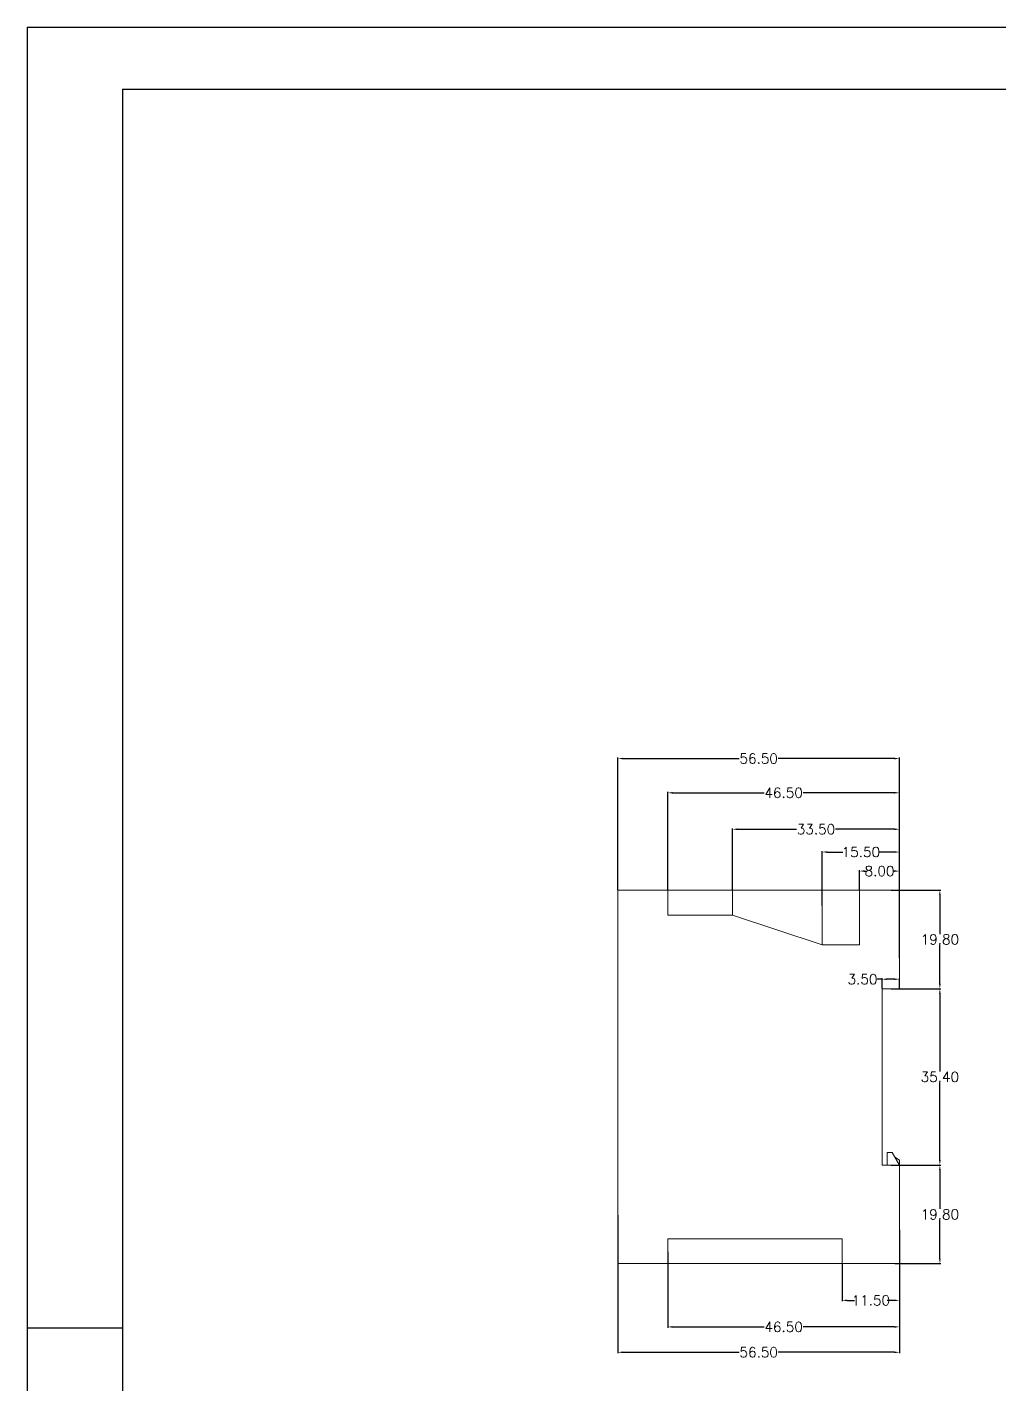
# Model space of a CAD drawing. Header units: inches. Extents: x 2858 to 4955, y 1126 to 1648.
# Drawn here: x 3682.3 to 3877.5, y 1375.6 to 1648.2 of the extents above; entities that cross this region are included whole.
import ezdxf

# ---------------------------------------------------------------- set-up
doc = ezdxf.new("R2010")
doc.units = ezdxf.units.IN
doc.header["$LTSCALE"] = 15
doc.styles.get("Standard").update_dxf_attribs({"font": 'txt', "bigfont": 'gbcbig.shx'})
doc.dimstyles.new('2.5', dxfattribs={"dimtxt": 2, "dimasz": 1, "dimexe": 0.18, "dimexo": 0.0625, "dimgap": 0.09, "dimtad": 0, "dimtih": 1, "dimtoh": 1, "dimzin": 0, "dimdsep": 46, "dimtxsty": 'Standard', "dimcen": 1, "dimadec": 0, "dimazin": 2, "dimtfac": 1, "dimtofl": 0, "dimtmove": 0, "dimatfit": 3, "dimfxl": 1, "dimtolj": 1, "dimtzin": 0, "dimarcsym": 0})

# ---------------------------------------------------------------- blocks, each defined once
blk = doc.blocks.new('*D326')
at = {"color": 0, "lineweight": -2}
for p, q in [((3800.87, 1474.97), (3800.87, 1501.52)), ((3801.87, 1501.34), (3825.2, 1501.34)), ((3856.37, 1501.34), (3833.05, 1501.34)), ((3857.37, 1474.97), (3857.37, 1501.52))]:
    blk.add_line(p, q, dxfattribs=at)
at = {"color": 0}
for points in [[(3801.87, 1501.5), (3801.87, 1501.17), (3800.87, 1501.34)], [(3856.37, 1501.5), (3856.37, 1501.17), (3857.37, 1501.34)]]:
    blk.add_solid(points, dxfattribs=at)
at = {"layer": 'Defpoints', "color": 0}
for p in [(3800.87, 1501.34), (3800.87, 1474.91), (3857.37, 1474.91)]:
    blk.add_point(p, dxfattribs=at)
at = {"color": 0, "insert": (3829.12, 1501.34), "char_height": 2, "attachment_point": 5}
blk.add_mtext('\\A1;56.50', dxfattribs=at)
blk = doc.blocks.new('*D327')
at = {"color": 0, "lineweight": -2}
for p, q in [((3853.87, 1457.03), (3852.87, 1457.03)), ((3853.87, 1455.17), (3853.87, 1457.21)), ((3856.37, 1457.03), (3854.87, 1457.03)), ((3857.37, 1455.17), (3857.37, 1457.21))]:
    blk.add_line(p, q, dxfattribs=at)
at = {"color": 0}
for points in [[(3854.87, 1457.19), (3854.87, 1456.86), (3853.87, 1457.03)], [(3856.37, 1457.19), (3856.37, 1456.86), (3857.37, 1457.03)]]:
    blk.add_solid(points, dxfattribs=at)
at = {"layer": 'Defpoints', "color": 0}
for p in [(3853.87, 1457.03), (3853.87, 1455.11), (3857.37, 1455.11)]:
    blk.add_point(p, dxfattribs=at)
at = {"color": 0, "insert": (3849.95, 1457.03), "char_height": 2, "attachment_point": 5}
blk.add_mtext('\\A1;3.50', dxfattribs=at)
blk = doc.blocks.new('*D328')
at = {"color": 0, "lineweight": -2}
for p, q in [((3849.37, 1474.97), (3849.37, 1478.92)), ((3850.37, 1478.74), (3850.62, 1478.74)), ((3856.37, 1478.74), (3856.13, 1478.74)), ((3857.37, 1469.15), (3857.37, 1478.92))]:
    blk.add_line(p, q, dxfattribs=at)
at = {"color": 0}
for points in [[(3850.37, 1478.91), (3850.37, 1478.57), (3849.37, 1478.74)], [(3856.37, 1478.91), (3856.37, 1478.57), (3857.37, 1478.74)]]:
    blk.add_solid(points, dxfattribs=at)
at = {"layer": 'Defpoints', "color": 0}
for p in [(3849.37, 1478.74), (3849.37, 1474.91), (3857.37, 1469.08)]:
    blk.add_point(p, dxfattribs=at)
at = {"color": 0, "insert": (3853.37, 1478.74), "char_height": 2, "attachment_point": 5}
blk.add_mtext('\\A1;8.00', dxfattribs=at)
blk = doc.blocks.new('*D329')
at = {"color": 0, "lineweight": -2}
for p, q in [((3841.87, 1471.86), (3841.87, 1482.75)), ((3842.87, 1482.57), (3846.03, 1482.57)), ((3856.37, 1482.57), (3853.21, 1482.57)), ((3857.37, 1465.07), (3857.37, 1482.75))]:
    blk.add_line(p, q, dxfattribs=at)
at = {"color": 0}
for points in [[(3842.87, 1482.74), (3842.87, 1482.4), (3841.87, 1482.57)], [(3856.37, 1482.74), (3856.37, 1482.4), (3857.37, 1482.57)]]:
    blk.add_solid(points, dxfattribs=at)
at = {"layer": 'Defpoints', "color": 0}
for p in [(3841.87, 1482.57), (3841.87, 1471.8), (3857.37, 1465.01)]:
    blk.add_point(p, dxfattribs=at)
at = {"color": 0, "insert": (3849.62, 1482.57), "char_height": 2, "attachment_point": 5}
blk.add_mtext('\\A1;15.50', dxfattribs=at)
blk = doc.blocks.new('*D330')
at = {"color": 0, "lineweight": -2}
for p, q in [((3823.87, 1474.97), (3823.87, 1487.32)), ((3824.87, 1487.14), (3836.7, 1487.14)), ((3856.37, 1487.14), (3844.55, 1487.14)), ((3857.37, 1461.25), (3857.37, 1487.32))]:
    blk.add_line(p, q, dxfattribs=at)
at = {"color": 0}
for points in [[(3824.87, 1487.31), (3824.87, 1486.98), (3823.87, 1487.14)], [(3856.37, 1487.31), (3856.37, 1486.98), (3857.37, 1487.14)]]:
    blk.add_solid(points, dxfattribs=at)
at = {"layer": 'Defpoints', "color": 0}
for p in [(3823.87, 1487.14), (3823.87, 1474.91), (3857.37, 1461.19)]:
    blk.add_point(p, dxfattribs=at)
at = {"color": 0, "insert": (3840.62, 1487.14), "char_height": 2, "attachment_point": 5}
blk.add_mtext('\\A1;33.50', dxfattribs=at)
blk = doc.blocks.new('*D331')
at = {"color": 0, "lineweight": -2}
for p, q in [((3810.87, 1474.97), (3810.87, 1494.64)), ((3811.87, 1494.46), (3830.2, 1494.46)), ((3856.37, 1494.46), (3838.05, 1494.46)), ((3857.37, 1465.07), (3857.37, 1494.64))]:
    blk.add_line(p, q, dxfattribs=at)
at = {"color": 0}
for points in [[(3811.87, 1494.63), (3811.87, 1494.3), (3810.87, 1494.46)], [(3856.37, 1494.63), (3856.37, 1494.3), (3857.37, 1494.46)]]:
    blk.add_solid(points, dxfattribs=at)
at = {"layer": 'Defpoints', "color": 0}
for p in [(3810.87, 1494.46), (3810.87, 1474.91), (3857.37, 1465.01)]:
    blk.add_point(p, dxfattribs=at)
at = {"color": 0, "insert": (3834.12, 1494.46), "char_height": 2, "attachment_point": 5}
blk.add_mtext('\\A1;46.50', dxfattribs=at)
blk = doc.blocks.new('*D332')
at = {"color": 0, "lineweight": -2}
for p, q in [((3845.87, 1399.85), (3845.87, 1392.36)), ((3857.37, 1399.85), (3857.37, 1392.36)), ((3846.87, 1392.54), (3848.37, 1392.54)), ((3856.37, 1392.54), (3854.88, 1392.54))]:
    blk.add_line(p, q, dxfattribs=at)
at = {"color": 0}
for points in [[(3846.87, 1392.71), (3846.87, 1392.37), (3845.87, 1392.54)], [(3856.37, 1392.71), (3856.37, 1392.37), (3857.37, 1392.54)]]:
    blk.add_solid(points, dxfattribs=at)
at = {"layer": 'Defpoints', "color": 0}
for p in [(3845.87, 1399.91), (3857.37, 1399.91), (3845.87, 1392.54)]:
    blk.add_point(p, dxfattribs=at)
at = {"color": 0, "insert": (3851.62, 1392.54), "char_height": 2, "attachment_point": 5}
blk.add_mtext('\\A1;11.50', dxfattribs=at)
blk = doc.blocks.new('*D333')
at = {"color": 0, "lineweight": -2}
for p, q in [((3810.87, 1402.31), (3810.87, 1387.03)), ((3857.37, 1402.31), (3857.37, 1387.03)), ((3811.87, 1387.21), (3830.2, 1387.21)), ((3856.37, 1387.21), (3838.05, 1387.21))]:
    blk.add_line(p, q, dxfattribs=at)
at = {"color": 0}
for points in [[(3811.87, 1387.37), (3811.87, 1387.04), (3810.87, 1387.21)], [(3856.37, 1387.37), (3856.37, 1387.04), (3857.37, 1387.21)]]:
    blk.add_solid(points, dxfattribs=at)
at = {"layer": 'Defpoints', "color": 0}
for p in [(3810.87, 1402.37), (3857.37, 1402.37), (3810.87, 1387.21)]:
    blk.add_point(p, dxfattribs=at)
at = {"color": 0, "insert": (3834.12, 1387.21), "char_height": 2, "attachment_point": 5}
blk.add_mtext('\\A1;46.50', dxfattribs=at)
blk = doc.blocks.new('*D334')
at = {"color": 0, "lineweight": -2}
for p, q in [((3800.87, 1409.64), (3800.87, 1381.93)), ((3857.37, 1406.68), (3857.37, 1381.93)), ((3801.87, 1382.11), (3825.2, 1382.11)), ((3856.37, 1382.11), (3833.05, 1382.11))]:
    blk.add_line(p, q, dxfattribs=at)
at = {"color": 0}
for points in [[(3801.87, 1382.28), (3801.87, 1381.95), (3800.87, 1382.11)], [(3856.37, 1382.28), (3856.37, 1381.95), (3857.37, 1382.11)]]:
    blk.add_solid(points, dxfattribs=at)
at = {"layer": 'Defpoints', "color": 0}
for p in [(3800.87, 1409.7), (3857.37, 1406.74), (3800.87, 1382.11)]:
    blk.add_point(p, dxfattribs=at)
at = {"color": 0, "insert": (3829.12, 1382.11), "char_height": 2, "attachment_point": 5}
blk.add_mtext('\\A1;56.50', dxfattribs=at)
blk = doc.blocks.new('*D374')
at = {"color": 0, "lineweight": -2}
for p, q in [((3857.44, 1419.71), (3865.66, 1419.71)), ((3865.48, 1418.71), (3865.48, 1410.9)), ((3865.48, 1400.91), (3865.48, 1408.72)), ((3856.44, 1399.91), (3865.66, 1399.91))]:
    blk.add_line(p, q, dxfattribs=at)
at = {"color": 0}
for points in [[(3865.31, 1418.71), (3865.64, 1418.71), (3865.48, 1419.71)], [(3865.31, 1400.91), (3865.64, 1400.91), (3865.48, 1399.91)]]:
    blk.add_solid(points, dxfattribs=at)
at = {"layer": 'Defpoints', "color": 0}
for p in [(3857.37, 1419.71), (3856.37, 1399.91), (3865.48, 1399.91)]:
    blk.add_point(p, dxfattribs=at)
at = {"color": 0, "insert": (3865.48, 1409.81), "char_height": 2, "attachment_point": 5}
blk.add_mtext('\\A1;19.80', dxfattribs=at)
blk = doc.blocks.new('*D375')
at = {"color": 0, "lineweight": -2}
for p, q in [((3857.44, 1455.11), (3865.66, 1455.11)), ((3865.48, 1454.11), (3865.48, 1438.5)), ((3865.48, 1420.71), (3865.48, 1436.32)), ((3855.69, 1419.71), (3865.66, 1419.71))]:
    blk.add_line(p, q, dxfattribs=at)
at = {"color": 0}
for points in [[(3865.31, 1454.11), (3865.64, 1454.11), (3865.48, 1455.11)], [(3865.31, 1420.71), (3865.64, 1420.71), (3865.48, 1419.71)]]:
    blk.add_solid(points, dxfattribs=at)
at = {"layer": 'Defpoints', "color": 0}
for p in [(3857.37, 1455.11), (3865.48, 1455.11), (3855.62, 1419.71)]:
    blk.add_point(p, dxfattribs=at)
at = {"color": 0, "insert": (3865.48, 1437.41), "char_height": 2, "attachment_point": 5}
blk.add_mtext('\\A1;35.40', dxfattribs=at)
blk = doc.blocks.new('*D376')
at = {"color": 0, "lineweight": -2}
for p, q in [((3855.69, 1474.91), (3865.66, 1474.91)), ((3865.48, 1473.91), (3865.48, 1466.1)), ((3865.48, 1456.11), (3865.48, 1463.92)), ((3855.69, 1455.11), (3865.66, 1455.11))]:
    blk.add_line(p, q, dxfattribs=at)
at = {"color": 0}
for points in [[(3865.31, 1473.91), (3865.64, 1473.91), (3865.48, 1474.91)], [(3865.31, 1456.11), (3865.64, 1456.11), (3865.48, 1455.11)]]:
    blk.add_solid(points, dxfattribs=at)
at = {"layer": 'Defpoints', "color": 0}
for p in [(3855.62, 1474.91), (3865.48, 1474.91), (3855.62, 1455.11)]:
    blk.add_point(p, dxfattribs=at)
at = {"color": 0, "insert": (3865.48, 1465.01), "char_height": 2, "attachment_point": 5}
blk.add_mtext('\\A1;19.80', dxfattribs=at)

msp = doc.modelspace()

# ---------------------------------------------------------------- linework, layer by layer
for p, q in [((3682.305, 1648.204), (4421.336, 1648.204)), ((3682.305, 1648.204), (3682.305, 1125.657)), ((3701.428, 1635.762), (4408.895, 1635.762)), ((3701.428, 1635.762), (3701.428, 1138.098)), ((3701.428, 1386.93), (3682.305, 1386.93))]:
    msp.add_line(p, q)
at = {"color": 7, "linetype": 'Continuous', "lineweight": 15}
for p, q in [((3800.873, 1399.911), (3800.873, 1474.911)), ((3810.873, 1474.911), (3800.873, 1474.911)), ((3810.873, 1469.911), (3810.873, 1474.911)), ((3823.873, 1474.911), (3810.873, 1474.911)), ((3823.873, 1474.911), (3823.873, 1469.911)), ((3823.873, 1474.911), (3841.873, 1474.911)), ((3841.873, 1474.911), (3841.873, 1463.911)), ((3849.373, 1474.911), (3841.873, 1474.911)), ((3849.373, 1474.911), (3849.373, 1463.911)), ((3849.373, 1474.911), (3857.373, 1474.911)), ((3857.373, 1474.911), (3857.373, 1455.111)), ((3823.873, 1469.911), (3810.873, 1469.911)), ((3823.873, 1469.911), (3841.873, 1463.911)), ((3849.373, 1463.911), (3841.873, 1463.911)), ((3857.373, 1455.111), (3853.873, 1455.111)), ((3853.873, 1419.711), (3853.873, 1455.111)), ((3854.873, 1422.211), (3855.873, 1422.211)), ((3854.873, 1422.211), (3854.873, 1419.711)), ((3857.373, 1419.711), (3855.873, 1422.211)), ((3857.373, 1420.711), (3856.435, 1421.273)), ((3857.373, 1419.711), (3857.373, 1420.711)), ((3857.373, 1419.711), (3853.873, 1419.711)), ((3857.373, 1419.711), (3857.373, 1399.911)), ((3845.873, 1404.911), (3810.873, 1404.911)), ((3810.873, 1404.911), (3810.873, 1399.911)), ((3845.873, 1404.911), (3845.873, 1399.911)), ((3810.873, 1399.911), (3800.873, 1399.911)), ((3845.873, 1399.911), (3810.873, 1399.911)), ((3845.873, 1399.911), (3857.373, 1399.911))]:
    msp.add_line(p, q, dxfattribs=at)

# ---------------------------------------------------------------- dimensions: what is measured, and where the dimension line sits
dim = msp.add_linear_dim(base=(3800.873, 1501.335), p1=(3857.373, 1474.911), p2=(3800.873, 1474.911), dimstyle='2.5')
dim.commit()
dim.dimension.update_dxf_attribs({"geometry": '*D326', "text_midpoint": (3829.123, 1501.335), "dimtype": 160})
for base, p1, p2, picture, middle in [((3810.873, 1494.462), (3857.373, 1465.011), (3810.873, 1474.911), '*D331', (3834.123, 1494.462)), ((3823.873, 1487.145), (3857.373, 1461.187), (3823.873, 1474.911), '*D330', (3840.623, 1487.145)), ((3841.873, 1482.571), (3857.373, 1465.011), (3841.873, 1471.801), '*D329', (3849.623, 1482.571)), ((3849.373, 1478.739), (3857.373, 1469.084), (3849.373, 1474.911), '*D328', (3853.373, 1478.739)), ((3853.873, 1457.026), (3857.373, 1455.111), (3853.873, 1455.111), '*D327', (3849.949, 1457.026)), ((3800.873, 1382.114), (3857.373, 1406.744), (3800.873, 1409.705), '*D334', (3829.123, 1382.114)), ((3810.873, 1387.206), (3857.373, 1402.368), (3810.873, 1402.368), '*D333', (3834.123, 1387.206)), ((3845.873, 1392.54), (3857.373, 1399.911), (3845.873, 1399.911), '*D332', (3851.623, 1392.54))]:
    dim = msp.add_linear_dim(base=base, p1=p1, p2=p2, dimstyle='2.5')
    dim.commit()
    dim.dimension.update_dxf_attribs({"geometry": picture, "text_midpoint": middle})
for base, p1, p2, picture, middle in [((3865.476, 1474.911), (3855.623, 1455.111), (3855.623, 1474.911), '*D376', (3865.476, 1465.011)), ((3865.476, 1455.111), (3855.623, 1419.711), (3857.373, 1455.111), '*D375', (3865.476, 1437.411)), ((3865.476, 1399.911), (3857.373, 1419.711), (3856.373, 1399.911), '*D374', (3865.476, 1409.811))]:
    dim = msp.add_linear_dim(base=base, p1=p1, p2=p2, angle=90, dimstyle='2.5')
    dim.commit()
    dim.dimension.update_dxf_attribs({"geometry": picture, "text_midpoint": middle})

doc.saveas('drawing.dxf')
